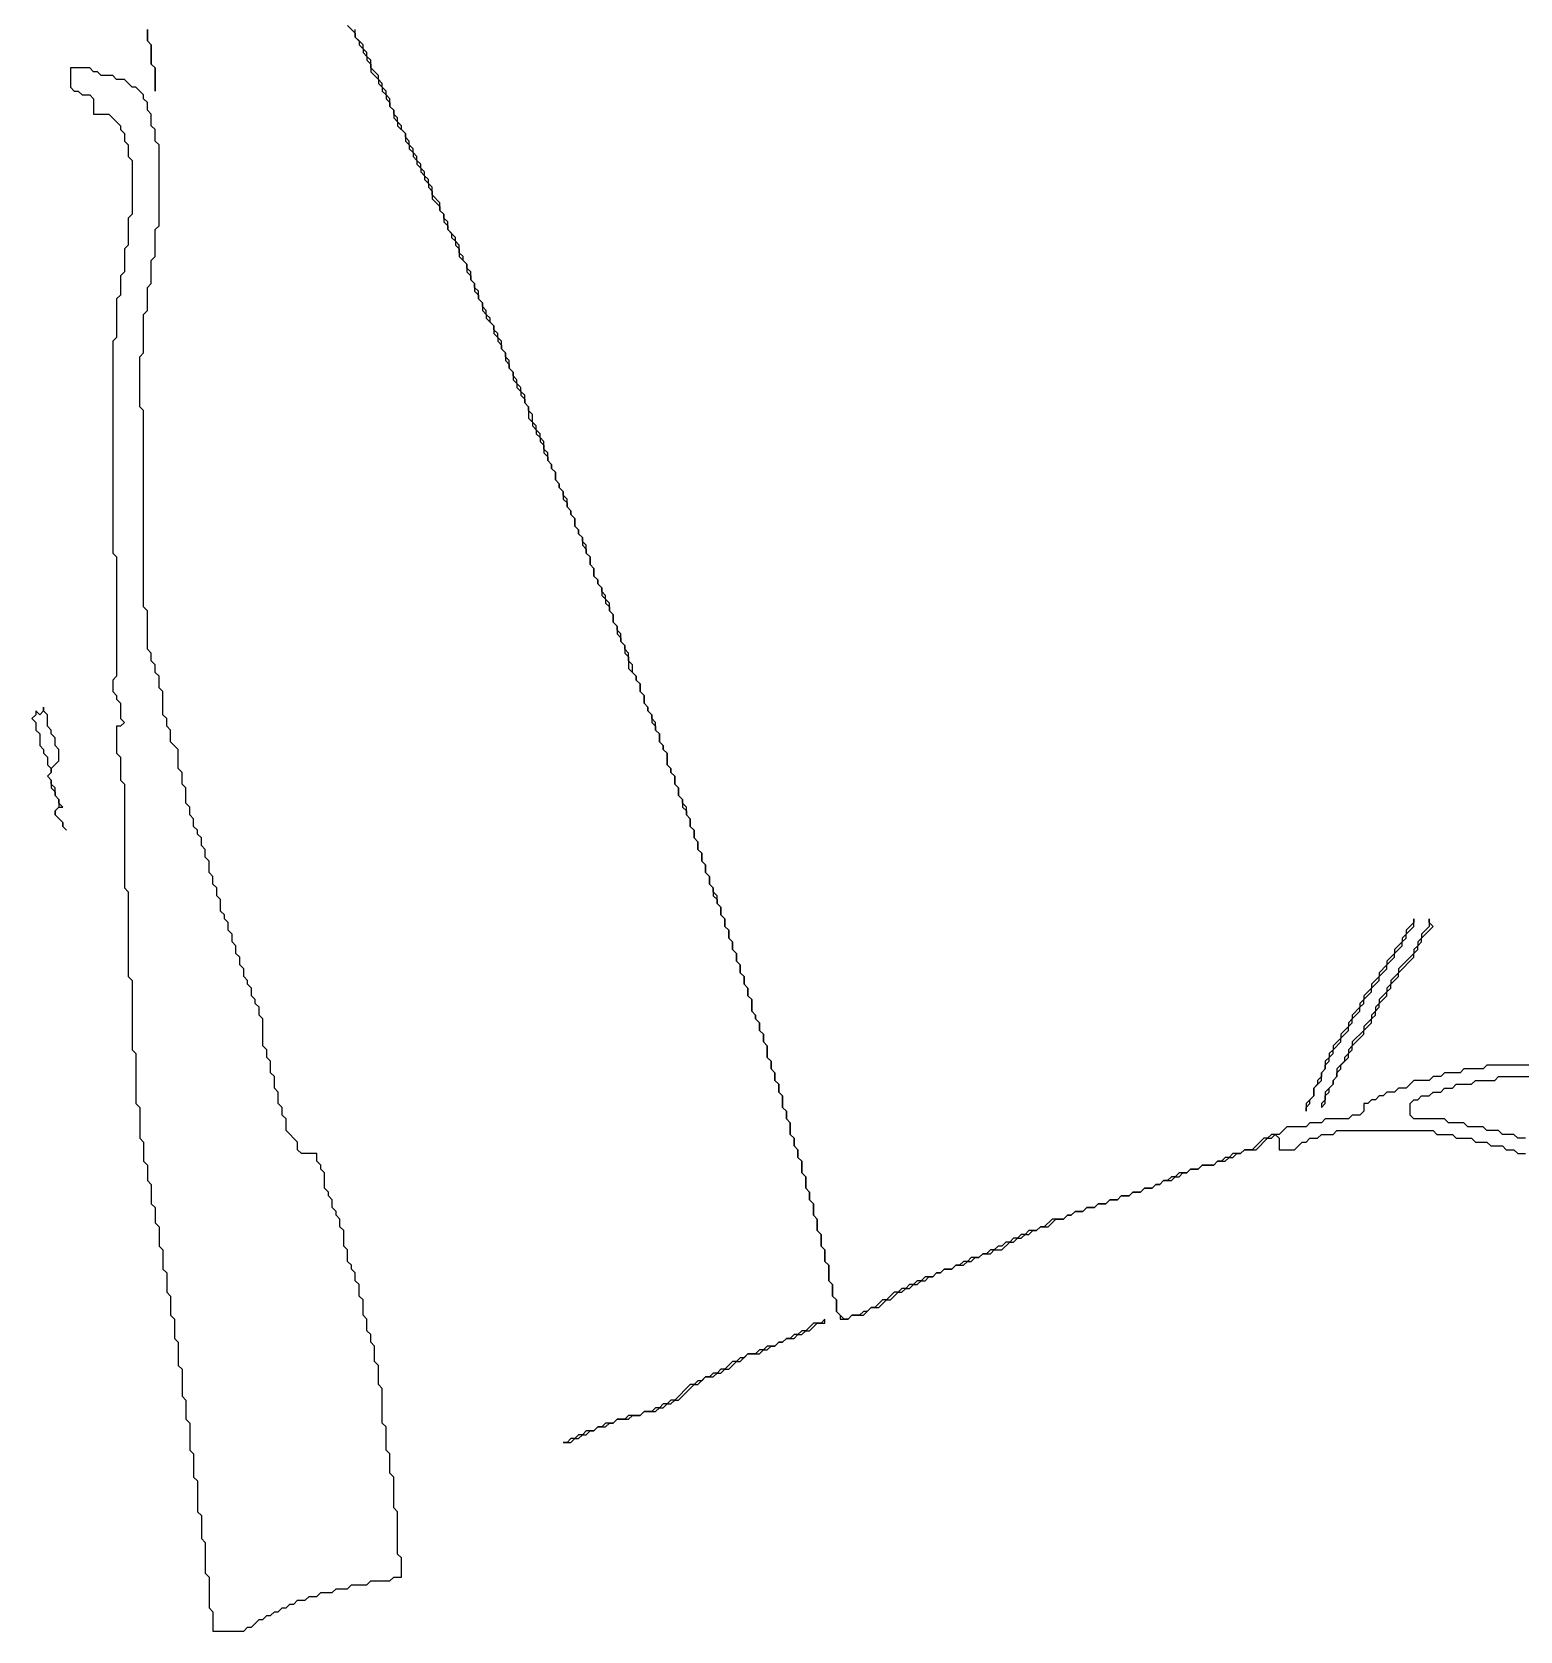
# Model space of a CAD drawing. Header units: metres. Extents: x 0 to 1000, y 0 to 1405.
# Drawn here: x 402.2 to 498.9, y 856 to 959.8 of the extents above; entities that cross this region are included whole.
import ezdxf

# ---------------------------------------------------------------- set-up
doc = ezdxf.new("R2010")
doc.units = ezdxf.units.M

msp = doc.modelspace()

# ---------------------------------------------------------------- linework, layer by layer
for points in [[(409.75, 960), (409.75, 959.25), (410, 959), (410, 957.75), (410.25, 957.5), (410.25, 956), (410.25, 957.5), (410, 957.75), (410, 959), (409.75, 959.25), (409.75, 960)], [(422.75, 960.25), (423.25, 959.75), (423.25, 959.5), (423.5, 959.25), (423.5, 959), (423.75, 958.75), (423.75, 958.5), (424, 958.25), (424, 958), (424.25, 957.75), (424.25, 957.25), (424.75, 956.75), (424.75, 956.5), (425, 956.25), (425, 956), (425.25, 955.75), (425.25, 955.5), (425.5, 955.25), (425.5, 955), (425.75, 954.75), (425.75, 954.25), (426, 954), (426, 953.75), (426.5, 953.25), (426.5, 952.75), (426.75, 952.5), (426.75, 952.25), (427, 952), (427, 951.75), (427.25, 951.5), (427.25, 951.25), (427.5, 951), (427.5, 950.75), (427.75, 950.5), (427.75, 950.25), (428, 950), (428, 949.75), (428.25, 949.5), (428.25, 949), (428.75, 948.5), (428.75, 948.25), (429, 948), (429, 947.5), (429.25, 947.25), (429.25, 947), (429.5, 946.75), (429.5, 946.5), (429.75, 946.25), (429.75, 946), (430, 945.75), (430, 945.25), (430.5, 944.75), (430.5, 944.25), (430.75, 944), (430.75, 943.75), (431, 943.5), (431, 943), (431.25, 942.75), (431.25, 942.5), (431.5, 942.25), (431.5, 941.75), (431.75, 941.5), (431.75, 941.25), (432.25, 940.75), (432.25, 940.25), (432.5, 940), (432.5, 939.75), (432.75, 939.5), (432.75, 939.25), (433, 939), (433, 938.5), (433.25, 938.25), (433.25, 938), (433.5, 937.75), (433.5, 937.25), (433.75, 937), (433.75, 936.75), (434, 936.5), (434, 936.25), (434.25, 936), (434.25, 935.75), (434.5, 935.5), (434.5, 934.75), (434.75, 934.5), (434.75, 934.25), (435, 934), (435, 933.75), (435.25, 933.5), (435.25, 933.25), (435.5, 933), (435.5, 932.5), (435.75, 932.25), (435.75, 932), (436, 931.75), (436, 931.5), (436.25, 931.25), (436.25, 930.75), (436.5, 930.5), (436.5, 930.25), (436.75, 930), (436.75, 929.5), (437, 929.25), (437, 929), (437.25, 928.75), (437.25, 928.5), (437.5, 928.25), (437.5, 927.75), (437.75, 927.5), (437.75, 927.25), (438, 927), (438, 926.5), (438.25, 926.25), (438.25, 926), (438.5, 925.75), (438.5, 925.25), (438.75, 925), (438.75, 924.5), (439, 924.25), (439, 924), (439.25, 923.75), (439.25, 923.25), (439.5, 923), (439.5, 922.75), (439.75, 922.5), (439.75, 922.25), (440, 922), (440, 921.5), (440.25, 921.25), (440.25, 920.75), (440.5, 920.5), (440.5, 920.25), (440.75, 920), (440.75, 919.5), (441, 919.25), (441, 918.5), (441.5, 918), (441.5, 917.75), (441.75, 917.5), (441.75, 917), (442, 916.75), (442, 916.25), (442.25, 916), (442.25, 915.75), (442.5, 915.5), (442.5, 915), (442.75, 914.75), (442.75, 914.5), (443, 914.25), (443, 913.75), (443.25, 913.5), (443.25, 913.25), (443.5, 913), (443.5, 912.25), (443.75, 912), (443.75, 911.75), (444, 911.5), (444, 911), (444.25, 910.75), (444.25, 910.25), (444.5, 910), (444.5, 909.5), (444.75, 909.25), (444.75, 909), (445, 908.75), (445, 908.25), (445.25, 908), (445.25, 907.5), (445.5, 907.25), (445.5, 906.75), (445.75, 906.5), (445.75, 906), (446, 905.75), (446, 905.25), (446.25, 905), (446.25, 904.5), (446.5, 904.25), (446.5, 903.75), (446.75, 903.5), (446.75, 903.25), (447, 903), (447, 902.5), (447.25, 902.25), (447.25, 901.75), (447.5, 901.5), (447.5, 901), (447.75, 900.75), (447.75, 900.25), (448, 900), (448, 899.5), (448.25, 899.25), (448.25, 898.75), (448.5, 898.5), (448.5, 898), (448.75, 897.75), (448.75, 897.25), (449, 897), (449, 896.25), (449.25, 896), (449.25, 895.75), (449.5, 895.5), (449.5, 895), (449.75, 894.75), (449.75, 894.25), (450, 894), (450, 893.25), (450.25, 893), (450.25, 892.5), (450.5, 892.25), (450.5, 891.75), (450.75, 891.5), (450.75, 891), (451, 890.75), (451, 890), (451.25, 889.75), (451.25, 889.25), (451.5, 889), (451.5, 888.25), (451.75, 888), (451.75, 887.5), (452, 887.25), (452, 886.75), (452.25, 886.5), (452.25, 885.75), (452.5, 885.5), (452.5, 884.75), (452.75, 884.5), (452.75, 884), (453, 883.75), (453, 883), (453.25, 882.75), (453.25, 882), (453.5, 881.75), (453.5, 881), (453.75, 880.75), (453.75, 880), (454, 879.75), (454, 878.75), (454.25, 878.5), (454.25, 877.75), (454.5, 877.5), (454.5, 876.75), (454.75, 876.5), (454.75, 876.25), (455.25, 876.25), (455.5, 876.5), (456.25, 876.5), (456.75, 877), (457.25, 877), (457.75, 877.5), (458, 877.5), (458.5, 878), (458.75, 878), (459, 878.25), (459.25, 878.25), (459.5, 878.5), (459.75, 878.5), (460, 878.75), (460.25, 878.75), (460.5, 879), (460.75, 879), (461, 879.25), (461.25, 879.25), (461.5, 879.5), (462, 879.5), (462.25, 879.75), (462.75, 879.75), (463, 880), (463.25, 880), (463.5, 880.25), (463.75, 880.25), (464, 880.5), (464.5, 880.5), (464.75, 880.75), (465.25, 880.75), (465.75, 881.25), (466, 881.25), (466.25, 881.5), (466.5, 881.5), (466.75, 881.75), (467, 881.75), (467.25, 882), (467.5, 882), (467.75, 882.25), (468.25, 882.25), (468.75, 882.75), (469.25, 882.75), (469.5, 883), (469.75, 883), (470, 883.25), (470.5, 883.25), (470.75, 883.5), (471.25, 883.5), (471.5, 883.75), (472, 883.75), (472.25, 884), (472.75, 884), (473, 884.25), (473.5, 884.25), (473.75, 884.5), (474.25, 884.5), (474.5, 884.75), (475, 884.75), (475.25, 885), (475.5, 885), (475.75, 885.25), (476.25, 885.25), (476.5, 885.5), (476.75, 885.5), (477, 885.75), (477.25, 885.75), (477.5, 886), (478, 886), (478.25, 886.25), (479, 886.25), (479.25, 886.5), (479.75, 886.5), (480, 886.75), (480.25, 886.75), (480.5, 887), (480.75, 887), (481, 887.25), (481.75, 887.25), (482.5, 888), (482.75, 888), (483, 888.25), (483.25, 888), (483.25, 887.25), (484.25, 887.25), (484.75, 887.75), (485, 887.75), (485.25, 888), (485.75, 888), (486, 888.25), (486.75, 888.25), (487, 888.5), (493.25, 888.5), (493.5, 888.25), (494.5, 888.25), (494.75, 888), (495.75, 888), (496, 887.75), (496.75, 887.75), (497, 887.5), (497.75, 887.5), (498, 887.25), (498.5, 887.25), (498.75, 887), (499.25, 887)], [(502, 892.75), (496.75, 892.75), (496.5, 892.5), (495.25, 892.5), (495, 892.25), (494, 892.25), (493.75, 892), (493.25, 892), (493, 891.75), (492, 891.75), (491.5, 891.25), (491, 891.25), (490.75, 891), (490.25, 891), (490, 890.75), (489.75, 890.75), (489.5, 890.5), (489.25, 890.5), (489, 890.25), (488.75, 890.25), (488.75, 889.75), (488.5, 889.5), (488, 889.5), (487.75, 889.25), (486.25, 889.25), (486, 889), (485.25, 889), (485, 888.75), (483.75, 888.75), (483.25, 888.25), (482.75, 888.25), (482.5, 888), (482.25, 888), (481.5, 887.25), (481, 887.25), (480.75, 887), (480.25, 887), (480, 886.75), (479.75, 886.75), (479.5, 886.5), (479.25, 886.5), (479, 886.25), (478.25, 886.25), (478, 886), (477.5, 886), (477.25, 885.75), (476.75, 885.75), (476.5, 885.5), (476.25, 885.5), (476, 885.25), (475.75, 885.25), (475.5, 885), (475.25, 885), (475, 884.75), (474.5, 884.75), (474.25, 884.5), (473.75, 884.5), (473.5, 884.25), (473, 884.25), (472.75, 884), (472.25, 884), (472, 883.75), (471.5, 883.75), (471.25, 883.5), (470.75, 883.5), (470.5, 883.25), (470, 883.25), (469.75, 883), (469.5, 883), (469.25, 882.75), (468.5, 882.75), (468, 882.25), (467.75, 882.25), (467.5, 882), (467, 882), (466.75, 881.75), (466.5, 881.75), (466.25, 881.5), (466, 881.5), (465.75, 881.25), (465.5, 881.25), (465.25, 881), (465, 881), (464.75, 880.75), (464.5, 880.75), (464.25, 880.5), (464, 880.5), (463.75, 880.25), (463.25, 880.25), (463, 880), (462.75, 880), (462.5, 879.75), (462.25, 879.75), (462, 879.5), (461.5, 879.5), (461.25, 879.25), (461, 879.25), (460.75, 879), (460.25, 879), (460, 878.75), (459.75, 878.75), (459.5, 878.5), (459.25, 878.5), (459, 878.25), (458.75, 878.25), (458.5, 878), (458.25, 878), (457.75, 877.5), (457.5, 877.5), (457, 877), (456.75, 877), (456.5, 876.75), (456.25, 876.75), (456, 876.5), (455.5, 876.5), (455.25, 876.25), (455, 876.25), (454.5, 876.75), (454.5, 877.5), (454.25, 877.75), (454.25, 878.5), (454, 878.75), (454, 879.75), (453.75, 880), (453.75, 880.75), (453.5, 881), (453.5, 881.75), (453.25, 882), (453.25, 882.75), (453, 883), (453, 883.75), (452.75, 884), (452.75, 884.5), (452.5, 884.75), (452.5, 885.5), (452.25, 885.75), (452.25, 886.5), (452, 886.75), (452, 887.25), (451.75, 887.5), (451.75, 888), (451.5, 888.25), (451.5, 889), (451.25, 889.25), (451.25, 889.75), (451, 890), (451, 890.75), (450.75, 891), (450.75, 891.5), (450.5, 891.75), (450.5, 892.25), (450.25, 892.5), (450.25, 893), (450, 893.25), (450, 894), (449.75, 894.25), (449.75, 894.75), (449.5, 895), (449.5, 895.5), (449.25, 895.75), (449.25, 896), (449, 896.25), (449, 897), (448.75, 897.25), (448.75, 897.75), (448.5, 898), (448.5, 898.5), (448.25, 898.75), (448.25, 899.25), (448, 899.5), (448, 900), (447.75, 900.25), (447.75, 900.75), (447.5, 901), (447.5, 901.5), (447.25, 901.75), (447.25, 902.25), (447, 902.5), (447, 903), (446.75, 903.25), (446.75, 903.75), (446.5, 904), (446.5, 904.25), (446.25, 904.5), (446.25, 905), (446, 905.25), (446, 905.75), (445.75, 906), (445.75, 906.5), (445.5, 906.75), (445.5, 907.25), (445.25, 907.5), (445.25, 908), (445, 908.25), (445, 908.75), (444.75, 909), (444.75, 909.5), (444.5, 909.75), (444.5, 910), (444.25, 910.25), (444.25, 910.75), (444, 911), (444, 911.5), (443.75, 911.75), (443.75, 912), (443.5, 912.25), (443.5, 913), (443.25, 913.25), (443.25, 913.5), (443, 913.75), (443, 914.25), (442.75, 914.5), (442.75, 915), (442.5, 915.25), (442.5, 915.5), (442.25, 915.75), (442.25, 916), (442, 916.25), (442, 916.75), (441.75, 917), (441.75, 917.5), (441.5, 917.75), (441.5, 918), (441.25, 918.25), (441.25, 918.75), (441, 919), (441, 919.5), (440.75, 919.75), (440.75, 920), (440.5, 920.25), (440.5, 920.75), (440.25, 921), (440.25, 921.25), (440, 921.5), (440, 922), (439.75, 922.25), (439.75, 922.75), (439.5, 923), (439.5, 923.25), (439.25, 923.5), (439.25, 923.75), (439, 924), (439, 924.25), (438.75, 924.5), (438.75, 925), (438.5, 925.25), (438.5, 925.75), (438.25, 926), (438.25, 926.5), (438, 926.75), (438, 927), (437.75, 927.25), (437.75, 927.5), (437.5, 927.75), (437.5, 928.25), (437.25, 928.5), (437.25, 928.75), (437, 929), (437, 929.5), (436.75, 929.75), (436.75, 930), (436.5, 930.25), (436.5, 930.5), (436.25, 930.75), (436.25, 931.25), (436, 931.5), (436, 931.75), (435.75, 932), (435.75, 932.5), (435.5, 932.75), (435.5, 933.25), (435.25, 933.5), (435.25, 933.75), (435, 934), (435, 934.25), (434.75, 934.5), (434.75, 935), (434.5, 935.25), (434.5, 935.5), (434.25, 935.75), (434.25, 936.25), (434, 936.5), (434, 936.75), (433.75, 937), (433.75, 937.25), (433.5, 937.5), (433.5, 937.75), (433.25, 938), (433.25, 938.5), (433, 938.75), (433, 939), (432.75, 939.25), (432.75, 939.75), (432.5, 940), (432.5, 940.25), (432.25, 940.5), (432.25, 940.75), (432, 941), (432, 941.25), (431.75, 941.5), (431.75, 941.75), (431.5, 942), (431.5, 942.25), (431.25, 942.5), (431.25, 943), (431, 943.25), (431, 943.5), (430.75, 943.75), (430.75, 944.25), (430.5, 944.5), (430.5, 944.75), (430.25, 945), (430.25, 945.25), (430, 945.5), (430, 946), (429.75, 946.25), (429.75, 946.5), (429.25, 947), (429.25, 947.5), (429, 947.75), (429, 948), (428.75, 948.25), (428.75, 948.75), (428.25, 949.25), (428.25, 949.75), (428, 950), (428, 950.25), (427.75, 950.5), (427.75, 950.75), (427.5, 951), (427.5, 951.25), (427.25, 951.5), (427.25, 951.75), (427, 952), (427, 952.25), (426.75, 952.5), (426.75, 952.75), (426.5, 953), (426.5, 953.25), (426.25, 953.5), (426.25, 953.75), (426, 954), (426, 954.25), (425.75, 954.5), (425.75, 954.75), (425.5, 955), (425.5, 955.5), (425.25, 955.75), (425.25, 956), (425, 956.25), (425, 956.5), (424.75, 956.75), (424.75, 957), (424.25, 957.5), (424.25, 958), (424, 958.25), (424, 958.5), (423.75, 958.75), (423.75, 959), (423.25, 959.5), (423.25, 960)], [(499.25, 888), (498.75, 888), (498.5, 888.25), (497.75, 888.25), (497.5, 888.5), (496.75, 888.5), (496.5, 888.75), (495.5, 888.75), (495.25, 889), (494.25, 889), (494, 889.25), (492, 889.25), (491.75, 889.5), (491.75, 890.25), (492, 890.5), (492.25, 890.5), (492.5, 890.75), (493, 890.75), (493.25, 891), (493.75, 891), (494, 891.25), (494.5, 891.25), (494.75, 891.5), (495.75, 891.5), (496, 891.75), (497.25, 891.75), (497.5, 892), (501.25, 892)]]:
    msp.add_lwpolyline(points)
for points in [[(404.75, 957.5), (404.75, 956.25), (405, 956), (405.25, 956), (405.5, 955.75), (406, 955.75), (406.25, 955.5), (406.25, 954.5), (407.25, 954.5), (408, 953.75), (408, 953.5), (408.25, 953.25), (408.25, 952.75), (408.5, 952.5), (408.5, 951.75), (408.75, 951.5), (408.75, 948), (408.5, 947.75), (408.5, 946), (408.25, 945.75), (408.25, 944.25), (408, 944), (408, 942.75), (407.75, 942.5), (407.75, 940), (407.5, 939.75), (407.5, 926), (407.75, 925.75), (407.75, 918), (407.5, 917.75), (407.5, 917), (407.75, 916.75), (407.75, 916.5), (408, 916.25), (408, 915.25), (408.25, 915), (408, 914.75), (407.75, 914.75), (407.75, 913), (408, 912.75), (408, 911.25), (408.25, 911), (408.25, 904.25), (408.5, 904), (408.5, 898.5), (408.75, 898.25), (408.75, 893.75), (409, 893.5), (409, 890.25), (409.25, 890), (409.25, 888), (409.5, 887.75), (409.5, 886.5), (409.75, 886.25), (409.75, 885.25), (410, 885), (410, 883.75), (410.25, 883.5), (410.25, 882.5), (410.5, 882.25), (410.5, 881), (410.75, 880.75), (410.75, 879.5), (411, 879.25), (411, 878), (411.25, 877.75), (411.25, 876.5), (411.5, 876.25), (411.5, 875), (411.75, 874.75), (411.75, 873.25), (412, 873), (412, 871.25), (412.25, 871), (412.25, 869.75), (412.5, 869.5), (412.5, 867.75), (412.75, 867.5), (412.75, 866), (413, 865.75), (413, 863.75), (413.25, 863.5), (413.25, 862), (413.5, 861.75), (413.5, 859.75), (413.75, 859.5), (413.75, 857.5), (414, 857.25), (414, 856), (416, 856), (416.25, 856.25), (416.5, 856.25), (417, 856.75), (417.25, 856.75), (417.5, 857), (417.75, 857), (418, 857.25), (418.25, 857.25), (418.5, 857.5), (418.75, 857.5), (419, 857.75), (419.25, 857.75), (419.5, 858), (420, 858), (420.25, 858.25), (420.75, 858.25), (421, 858.5), (421.75, 858.5), (422, 858.75), (422.75, 858.75), (423, 859), (424, 859), (424.25, 859.25), (425.5, 859.25), (425.75, 859.5), (426.25, 859.5), (426.25, 860.75), (426, 861), (426, 863.75), (425.75, 864), (425.75, 866), (425.5, 866.25), (425.5, 867.5), (425.25, 867.75), (425.25, 869.25), (425, 869.5), (425, 871.75), (424.75, 872), (424.75, 873.25), (424.5, 873.5), (424.5, 874.5), (424.25, 874.75), (424.25, 875.25), (424, 875.5), (424, 876.25), (423.75, 876.5), (423.75, 877.5), (423.5, 877.75), (423.5, 878.5), (423.25, 878.75), (423.25, 879.25), (423, 879.5), (423, 879.75), (422.75, 880), (422.75, 880.75), (422.5, 881), (422.5, 882), (422.25, 882.25), (422.25, 882.75), (422, 883), (422, 883.25), (421.75, 883.5), (421.75, 884), (421.5, 884.25), (421.5, 884.5), (421.25, 884.75), (421.25, 885.75), (421, 886), (421, 886.25), (420.75, 886.5), (420.75, 887), (419.75, 887), (419.5, 887.25), (419.5, 887.75), (418.75, 888.5), (418.75, 889.25), (418.5, 889.5), (418.5, 890), (418.25, 890.25), (418.25, 891), (418, 891.25), (418, 892), (417.75, 892.25), (417.75, 893), (417.5, 893.25), (417.5, 893.75), (417.25, 894), (417.25, 895.75), (417, 896), (417, 896.5), (416.75, 896.75), (416.75, 897), (416.5, 897.25), (416.5, 897.75), (416.25, 898), (416.25, 898.25), (416, 898.5), (416, 899), (415.75, 899.25), (415.75, 899.75), (415.5, 900), (415.5, 900.5), (415.25, 900.75), (415.25, 901.25), (415, 901.5), (415, 902), (414.75, 902.25), (414.75, 902.5), (414.5, 902.75), (414.5, 903.5), (414.25, 903.75), (414.25, 904.25), (414, 904.5), (414, 905), (413.75, 905.25), (413.75, 906), (413.5, 906.25), (413.5, 906.75), (413.25, 907), (413.25, 907.5), (413, 907.75), (413, 908), (412.75, 908.25), (412.75, 908.75), (412.5, 909), (412.5, 909.5), (412.25, 909.75), (412.25, 910.75), (412, 911), (412, 911.75), (411.75, 912), (411.75, 913.25), (411.25, 913.75), (411.25, 914.5), (411, 914.75), (411, 915.25), (410.75, 915.5), (410.75, 917), (410.5, 917.25), (410.5, 918), (410.25, 918.25), (410.25, 918.75), (410, 919), (410, 919.5), (409.75, 919.75), (409.75, 922.25), (409.5, 922.5), (409.5, 935.25), (409.25, 935.5), (409.25, 938.75), (409.5, 939), (409.5, 941.5), (409.75, 941.75), (409.75, 943.25), (410, 943.5), (410, 945), (410.25, 945.25), (410.25, 947), (410.5, 947.25), (410.5, 952.5), (410.25, 952.75), (410.25, 953.5), (410, 953.75), (410, 954.5), (409.75, 954.75), (409.75, 955.25), (409.5, 955.5), (409.5, 955.75), (409, 956.25), (408.75, 956.25), (408.25, 956.75), (407.75, 956.75), (407.5, 957), (406.75, 957), (406.5, 957.25), (406.25, 957.25), (406, 957.5)], [(403, 916), (403, 915.75), (402.75, 915.5), (402.5, 915.75), (402.5, 915.5), (402.25, 915.25), (402.5, 915), (402.5, 914.5), (402.75, 914.25), (402.75, 913.5), (403, 913.25), (403, 913), (403.25, 912.75), (403.25, 912.25), (403.5, 912), (403.5, 911.75), (403.25, 911.5), (403.5, 911.25), (403.5, 910.75), (403.75, 910.5), (403.75, 910.25), (404, 910), (404, 909.5), (403.75, 909.25), (403.75, 909), (404.25, 908.5), (404.25, 908.25), (404.5, 908), (404.25, 908.25), (404.25, 908.5), (403.75, 909), (403.75, 909.25), (404, 909.5), (404.25, 909.5), (404, 909.75), (404, 910), (403.75, 910.25), (403.75, 910.75), (403.5, 911), (403.5, 911.25), (403.25, 911.5), (403.5, 911.75), (403.5, 912), (404, 912.5), (404, 913.25), (403.75, 913.5), (403.75, 914), (403.5, 914.25), (403.5, 914.5), (403.25, 914.75), (403.25, 915.5), (403, 915.75)], [(492, 902.25), (492, 902), (491.5, 901.5), (491.5, 901.25), (491.25, 901), (491.25, 900.75), (490.75, 900.25), (490.75, 900), (490.25, 899.5), (490.25, 899.25), (489.75, 898.75), (489.75, 898.5), (489.25, 898), (489.25, 897.75), (488.75, 897.25), (488.75, 897), (488.5, 896.75), (488.5, 896.5), (488, 896), (488, 895.75), (487.75, 895.5), (487.75, 895.25), (487.25, 894.75), (487.25, 894.5), (486.75, 894), (486.75, 893.75), (486.5, 893.5), (486.5, 893.25), (486.25, 893), (486.25, 892.5), (486, 892.25), (486, 892), (485.75, 891.75), (485.75, 891.5), (485.5, 891.25), (485.5, 890.75), (485, 890.25), (485, 889.75), (485, 890), (485.25, 890.25), (485.25, 890.5), (485.5, 890.75), (485.5, 891.25), (486, 891.75), (486, 892.25), (486.25, 892.5), (486.25, 892.75), (486.5, 893), (486.5, 893.25), (486.75, 893.5), (486.75, 893.75), (487.25, 894.25), (487.25, 894.5), (487.75, 895), (487.75, 895.25), (488, 895.5), (488, 895.75), (488.5, 896.25), (488.5, 896.5), (488.75, 896.75), (488.75, 897), (489.25, 897.5), (489.25, 897.75), (489.75, 898.25), (489.75, 898.5), (490.25, 899), (490.25, 899.25), (490.75, 899.75), (490.75, 900), (491.25, 900.5), (491.25, 900.75), (491.5, 901), (491.5, 901.25), (492, 901.75)], [(493, 902.25), (493, 901.75), (492.5, 901.25), (492.5, 901), (492.25, 900.75), (492.25, 900.5), (492, 900.25), (492, 900), (491, 899), (491, 898.75), (490.5, 898.25), (490.5, 898), (490.25, 897.75), (490.25, 897.5), (489.75, 897), (489.75, 896.75), (489.5, 896.5), (489.5, 896.25), (489.25, 896), (489.25, 895.75), (488.75, 895.25), (488.75, 895), (488, 894.25), (488, 894), (487.75, 893.75), (487.75, 893.5), (487.5, 893.25), (487.5, 893), (487, 892.5), (487, 892), (486.75, 891.75), (486.75, 891.5), (486.25, 891), (486.25, 890.5), (486, 890.25), (486, 890), (486.25, 890.25), (486.25, 890.75), (486.5, 891), (486.5, 891.25), (486.75, 891.5), (486.75, 891.75), (487, 892), (487, 892.25), (487.25, 892.5), (487.25, 892.75), (487.75, 893.25), (487.75, 893.5), (488, 893.75), (488, 894), (488.75, 894.75), (488.75, 895), (489.25, 895.5), (489.25, 895.75), (489.5, 896), (489.5, 896.25), (489.75, 896.5), (489.75, 896.75), (490.25, 897.25), (490.25, 897.5), (490.5, 897.75), (490.5, 898), (491, 898.5), (491, 898.75), (492, 899.75), (492, 900), (492.25, 900.25), (492.25, 900.5), (492.5, 900.75), (492.5, 901), (493.25, 901.75), (493, 902)], [(453.75, 876.25), (453.5, 876), (453, 876), (452.5, 875.5), (452.25, 875.5), (452, 875.25), (451.75, 875.25), (451.5, 875), (451.25, 875), (451, 874.75), (450.75, 874.75), (450.5, 874.5), (450, 874.5), (449.75, 874.25), (449.5, 874.25), (449.25, 874), (448.75, 874), (448.5, 873.75), (448.25, 873.75), (448, 873.5), (447.75, 873.5), (447.25, 873), (447, 873), (446.75, 872.75), (446.5, 872.75), (446.25, 872.5), (446, 872.5), (445.75, 872.25), (445.5, 872.25), (445.25, 872), (445, 872), (444, 871), (443.75, 871), (443.5, 870.75), (443.25, 870.75), (443, 870.5), (442.75, 870.5), (442.5, 870.25), (442, 870.25), (441.75, 870), (441, 870), (440.75, 869.75), (440.25, 869.75), (440, 869.5), (439.5, 869.5), (439.25, 869.25), (439, 869.25), (438.75, 869), (438.25, 869), (438, 868.75), (437.75, 868.75), (437.5, 868.5), (437.25, 868.5), (437, 868.25), (436.75, 868.25), (437.25, 868.25), (437.5, 868.5), (437.75, 868.5), (438, 868.75), (438.25, 868.75), (438.5, 869), (438.75, 869), (439, 869.25), (439.5, 869.25), (439.75, 869.5), (440, 869.5), (440.25, 869.75), (441, 869.75), (441.25, 870), (441.75, 870), (442, 870.25), (442.75, 870.25), (443, 870.5), (443.25, 870.5), (443.5, 870.75), (443.75, 870.75), (444, 871), (444.25, 871), (445.25, 872), (445.5, 872), (446, 872.5), (446.5, 872.5), (446.75, 872.75), (447, 872.75), (447.25, 873), (447.5, 873), (448, 873.5), (448.25, 873.5), (448.75, 874), (449.5, 874), (449.75, 874.25), (450, 874.25), (450.25, 874.5), (450.5, 874.5), (450.75, 874.75), (451, 874.75), (451.25, 875), (451.75, 875), (452, 875.25), (452.25, 875.25), (452.5, 875.5), (452.75, 875.5), (453.25, 876), (453.75, 876)]]:
    msp.add_lwpolyline(points, close=True)

doc.saveas('drawing.dxf')
